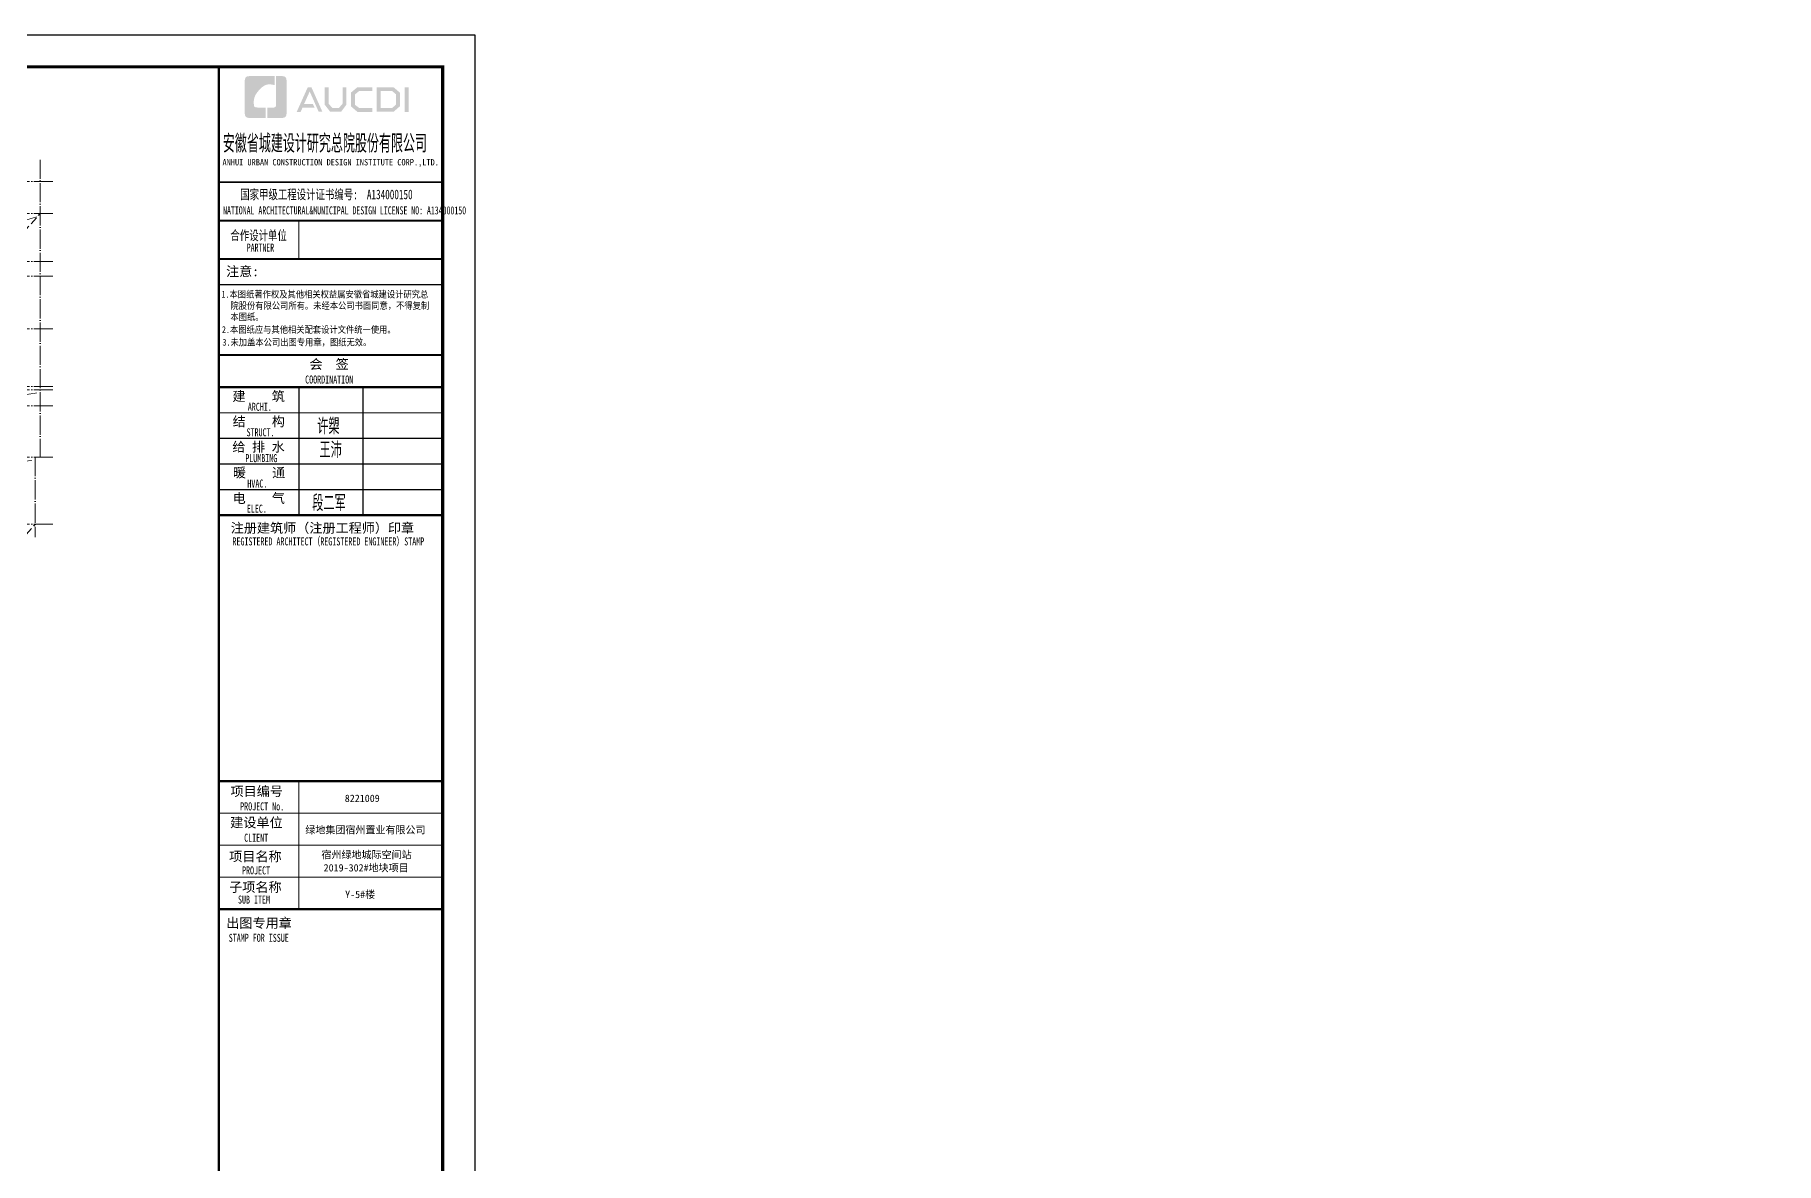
# Model space of a CAD drawing. Extents: x -518115 to 389031, y -209821 to 1628073.
# Drawn here: x 69376 to 123765, y 743836 to 779065 of the extents above; entities that cross this region are included whole.
import ezdxf
from ezdxf.xclip import XClip

# ---------------------------------------------------------------- set-up
doc = ezdxf.new("R2010")
doc.units = 0
doc.header["$LTSCALE"] = 1000
doc.header["$MEASUREMENT"] = 0
doc.header["$XCLIPFRAME"] = 0
for name, pattern in [('#P_--_20B1_001_t3$0$DASH', [0.35, 0.25, -0.1]), ('__DASH', [0.35, 0.25, -0.1]), ('DOTE', [2.42, 2, -0.2, 0.02, -0.2]), ('HIDDEN', [0.375, 0.25, -0.125])]:
    doc.linetypes.add(name, pattern=pattern)
for name, color, linetype, lineweight in [('DOTE', 19, 'DOTE', 9), ('PUB_HATCH', 8, 'Continuous', 9), ('STAIR', 2, 'Continuous', 18), ('图签', 147, 'Continuous', 18), ('平面-看线', 45, 'Continuous', 15)]:
    doc.layers.add(name, color=color, linetype=linetype, lineweight=lineweight)
doc.layers.add('yichutu', color=7, linetype='Continuous', true_color=0xffffff, plot=False)
for name, color, linetype in [('图框', 140, 'Continuous'), ('图签文字', 147, 'Continuous'), ('审核', 1, 'Continuous')]:
    doc.layers.add(name, color=color, linetype=linetype)
doc.styles.add('HT', font='')
doc.styles.add('宋体', font='', dxfattribs={"height": 50})
doc.styles.add('建筑图签-1', font='', dxfattribs={"width": 0.7})
doc.styles.add('建筑图签-2', font='TXT.shx', dxfattribs={"width": 0.5, "bigfont": 'HZTXT.shx'})
doc.styles.get('HT').set_extended_font_data('SimHei')
doc.styles.get('宋体').set_extended_font_data('SimSun')
doc.styles.get('建筑图签-1').set_extended_font_data('SimHei')

# ---------------------------------------------------------------- blocks, each defined once
blk = doc.blocks.new('A$C74D73064')
at = {"layer": 'DOTE', "color": 5}
for p, q in [((-86385, 67619), (196116, 67619)), ((196116, 61719), (-86385, 61719))]:
    blk.add_line(p, q, dxfattribs=at)
blk = doc.blocks.new('院标1')
h = blk.add_hatch(color=150)
h.dxf.hatch_style = 1
h.set_gradient(color1=(33, 113, 253), color2=(33, 113, 253), tint=1, name='INVCURVED')
edge = h.paths.add_edge_path()
edge.add_spline(control_points=[(116373, 648379), (116379, 648379), (116382, 648379), (116391, 648379), (116391, 648379), (116391, 648379), (116616, 648379), (116616, 648379), (116616, 648379), (116616, 648379), (116616, 648054), (116616, 648054), (116616, 648054), (116616, 648054), (116108, 648054), (116108, 648054), (116108, 648054), (116028, 648054), (115963, 648111), (115963, 648199), (115963, 648199), (115963, 648199), (115963, 649215), (115963, 649215), (115963, 649215), (115963, 649295), (116018, 649360), (116108, 649360), (116108, 649360), (116108, 649360), (116897, 649360), (116897, 649360), (116897, 649360), (116897, 649360), (116897, 649080), (116897, 649080), (116897, 649080), (116897, 649080), (116566, 649140), (116356, 648859), (116356, 648859), (116245, 648719), (116240, 648545), (116247, 648466), (116247, 648466), (116254, 648386), (116247, 648466), (116247, 648466), (116247, 648466), (116247, 648466), (116258, 648374), (116373, 648379)], knot_values=[0, 0, 0, 0, 0.071429, 0.071429, 0.071429, 0.107143, 0.142857, 0.142857, 0.142857, 0.178571, 0.214286, 0.214286, 0.214286, 0.25, 0.285714, 0.285714, 0.285714, 0.321429, 0.357143, 0.357143, 0.357143, 0.392857, 0.428571, 0.428571, 0.428571, 0.464286, 0.5, 0.5, 0.5, 0.535714, 0.571429, 0.571429, 0.571429, 0.607143, 0.642857, 0.642857, 0.642857, 0.678571, 0.714286, 0.714286, 0.714286, 0.75, 0.785714, 0.785714, 0.785714, 0.821429, 0.857143, 0.857143, 0.857143, 0.928571, 1, 1, 1, 1], degree=3, periodic=0)
h = blk.add_hatch(color=150)
h.dxf.hatch_style = 1
h.set_gradient(color1=(33, 113, 253), color2=(33, 113, 253), tint=1, name='INVCURVED')
edge = h.paths.add_edge_path()
edge.add_spline(control_points=[(117268, 649215), (117268, 649215), (117268, 648199), (117268, 648199), (117268, 648199), (117268, 648114), (117212, 648054), (117123, 648054), (117123, 648054), (117123, 648054), (116663, 648054), (116663, 648054), (116663, 648054), (116663, 648054), (116663, 648379), (116663, 648379), (116663, 648379), (116663, 648379), (116865, 648379), (116865, 648379), (116865, 648379), (116907, 648379), (116941, 648413), (116941, 648455), (116941, 648455), (116941, 648455), (116941, 649360), (116941, 649360), (116941, 649360), (116941, 649360), (117123, 649360), (117123, 649360), (117123, 649360), (117204, 649360), (117268, 649306), (117268, 649215)], knot_values=[0, 0, 0, 0, 0.1, 0.1, 0.1, 0.15, 0.2, 0.2, 0.2, 0.25, 0.3, 0.3, 0.3, 0.35, 0.4, 0.4, 0.4, 0.45, 0.5, 0.5, 0.5, 0.55, 0.6, 0.6, 0.6, 0.65, 0.7, 0.7, 0.7, 0.75, 0.8, 0.8, 0.8, 0.9, 1, 1, 1, 1], degree=3, periodic=0)
blk = doc.blocks.new('TK')
at = {"layer": '图框'}
h = blk.add_hatch(color=256, dxfattribs=at)
h.paths.add_polyline_path([(547288, 547072), (547414, 547072), (547414, 546302), (547288, 546302)])
h.paths.add_polyline_path([(546536, 546956), (546536, 546430), (546896, 546430), (547020, 546536), (547020, 546855), (546900, 546956)], flags=16)
h.paths.add_polyline_path([(546418, 547074), (546418, 546311), (546940, 546311), (547138, 546482), (547138, 546910), (546943, 547074)])
h.paths.add_polyline_path([(546275, 547077), (546275, 546962), (545868, 546962), (545735, 546851), (545735, 546531), (545868, 546429), (546277, 546429), (546277, 546307), (545813, 546307), (545611, 546481), (545611, 546910), (545809, 547077)])
h.paths.add_polyline_path([(544792, 547075), (544912, 547075), (544912, 546565), (545026, 546433), (545237, 546433), (545351, 546565), (545351, 547075), (545465, 547075), (545465, 546528), (545301, 546311), (544963, 546311), (544792, 546530)])
h.paths.add_polyline_path([(544260, 547074), (544377, 547074), (544719, 546310), (544603, 546310), (544322, 546944), (544147, 546556), (544418, 546556), (544479, 546440), (544098, 546440), (544039, 546308), (543916, 546308)])
for p, q in [((541480, 544114), (548480, 544114)), ((541480, 544114), (548480, 544114)), ((541480, 542914), (548480, 542914))]:
    blk.add_line(p, q, dxfattribs=at)
blk.add_lwpolyline([(465375, 548714), (549475, 548714), (549475, 489314), (465375, 489314)], close=True, dxfattribs=at)
blk.add_lwpolyline([(465375, 548714), (549475, 548714), (549475, 489314), (465375, 489314)], close=True, dxfattribs=at)
at = {"layer": '图框', "const_width": 100}
blk.add_lwpolyline([(548475, 490314), (548475, 547714), (467875, 547714), (467875, 490314)], close=True, dxfattribs=at)
at = {"layer": '图框'}
for points, const_width in [([(541480, 490314), (541480, 547714)], 70), ([(541480, 544114), (548480, 544114)], 60), ([(541480, 542914), (548480, 542914)], 60), ([(541480, 542914), (548480, 542914)], 60), ([(543980, 542914), (543980, 541714)], 35), ([(541480, 541714), (548480, 541714)], 60), ([(541480, 541714), (548480, 541714)], 60), ([(541480, 540913), (548480, 540913)], 35), ([(541488, 538714), (548488, 538714)], 60), ([(541488, 537714), (548488, 537714)], 70), ([(541488, 537714), (548488, 537714)], 70), ([(543988, 537714), (543988, 533714)], 35), ([(545988, 537714), (545988, 533714)], 35), ([(541488, 536914), (548488, 536914)], 35), ([(541488, 536114), (548488, 536114)], 35), ([(541488, 535314), (548488, 535314)], 35), ([(541488, 534514), (548488, 534514)], 35), ([(541488, 533714), (548488, 533714)], 70), ([(541480, 525414), (548480, 525414)], 70), ([(541480, 525414), (548480, 525414)], 70), ([(543980, 521414), (543980, 525414)], 35), ([(541480, 524414), (548480, 524414)], 35), ([(541480, 523414), (548480, 523414)], 35), ([(541480, 522414), (548480, 522414)], 35), ([(548480, 521414), (541480, 521414)], 70)]:
    blk.add_lwpolyline(points, dxfattribs=dict(at, const_width=const_width))
blk.add_blockref('院标1', (426331, -101935))
for s, height, style, width, p in [('ANHUI URBAN CONSTRUCTION DESIGN INSTITUTE CORP.,LTD.', 200, '建筑图签-1', 0.91, (541598, 544636)), ('NATIONAL ARCHITECTURAL&MUNICIPAL DESIGN LICENSE NO: A134000150', 250, '建筑图签-1', 0.6, (541617, 543108)), ('PARTNER', 250, '建筑图签-1', 0.6, (542355, 541947)), ('1.本图纸著作权及其他相关权益属安徽省城建设计研究总', 210, 'HT', 0.88, (541566, 540507)), ('院股份有限公司所有。未经本公司书面同意，不得复制', 210, 'HT', 0.88, (541845, 540153)), (' 2.本图纸应与其他相关配套设计文件统一使用。 ', 210, 'HT', 0.88, (541455, 539406)), ('本图纸。', 210, 'HT', 0.88, (541845, 539803)), ('3.未加盖本公司出图专用章，图纸无效。', 210, 'HT', 0.88, (541598, 539011)), ('COORDINATION', 250, '建筑图签-1', 0.7, (544180, 537827)), ('ARCHI.', 250, '建筑图签-1', 0.7, (542389, 536975)), ('STRUCT.', 250, '建筑图签-1', 0.7, (542350, 536179)), ('PLUMBING', 250, '建筑图签-1', 0.7, (542309, 535372)), ('HVAC.', 250, '建筑图签-1', 0.7, (542374, 534579)), ('ELEC.', 250, '建筑图签-1', 0.7, (542358, 533794)), ('REGISTERED ARCHITECT（REGISTERED ENGINEER）STAMP', 250, '建筑图签-1', 0.7, (541909, 532772)), ('PROJECT No.', 250, '建筑图签-1', 0.7, (542150, 524499, -1799)), ('CLIENT', 250, '建筑图签-1', 0.7, (542274, 523520)), ('PROJECT', 250, '建筑图签-1', 0.7, (542209, 522500)), ('SUB ITEM', 250, '建筑图签-1', 0.7, (542082, 521589)), ('STAMP FOR ISSUE', 250, '建筑图签-1', 0.7, (541793, 520395))]:
    blk.add_text(s, height=height, dxfattribs=dict(at, style=style, width=width)).set_placement(p)
at = {"layer": '图签', "color": 2, "style": '宋体'}
for s, height, p in [('8221009', 229.3, (545417, 524761)), ('绿地集团宿州置业有限公司', 229.34, (544185, 523776)), ('宿州绿地城际空间站', 229.3, (544690, 523001)), ('2019-302#地块项目', 229.34, (544757, 522592)), ('Y-5#楼', 229.3, (545429, 521761))]:
    blk.add_text(s, height=height, dxfattribs=at).set_placement(p)
at = {"layer": '图签文字', "color": 7, "style": '建筑图签-1'}
for s, height, width, p in [('安徽省城建设计研究总院股份有限公司', 500, 0.55, (541608, 545091)), ('国家甲级工程设计证书编号:  A134000150', 300, 0.7, (542152, 543581)), ('合作设计单位', 300, 0.7, (541845, 542304))]:
    blk.add_text(s, height=height, dxfattribs=dict(at, width=width)).set_placement(p)
for s, p in [('注意:', (541711, 541177)), ('会  签', (544315, 538281)), ('建    筑', (541910, 537280)), ('结    构', (541914, 536493)), ('给 排 水', (541905, 535699)), ('暖    通', (541923, 534896)), ('电    气', (541913, 534096)), ('注册建筑师（注册工程师）印章', (541855, 533167)), ('项目编号', (541848, 524946)), ('建设单位', (541840, 523969)), ('项目名称', (541807, 522911)), ('子项名称', (541807, 521954)), ('出图专用章', (541716, 520832))]:
    blk.add_text(s, height=300, dxfattribs=at).set_placement(p)
at = {"layer": '图签文字', "color": 1, "style": '建筑图签-2', "width": 0.7}
for s, p in [('许槊', (544555, 536242)), ('王沛', (544626, 535501)), ('段二军', (544401, 533845))]:
    blk.add_text(s, height=500, dxfattribs=at).set_placement(p)
blk = doc.blocks.new('yct-841-594-84100-59399.9999999999-100-1000.0')
at = {"layer": 'yichutu', "color": 7, "true_color": 0xffffff}
blk.add_lwpolyline([(0, 0), (0, 59400), (84100, 59400), (84100, 0)], close=True, dxfattribs=at)
blk = doc.blocks.new('A$C110D7C8B')
h = blk.add_hatch()
h.set_pattern_fill('ANSI32', color=246, scale=12, angle=135)
h.set_pattern_definition([(180, (0, 0), (-4e-15, -57.15), []), (180, (-19.05, 19.05), (-4e-15, -57.15), [])])
h.paths.add_polyline_path([(50, -1350), (250, -1350), (250, -150), (50, -150)])
at = {"color": 246}
for points in [[(0, -100), (300, -100), (300, -1400), (0, -1400)], [(50, -150), (250, -150), (250, -1350), (50, -1350)]]:
    blk.add_lwpolyline(points, close=True, dxfattribs=at)
blk = doc.blocks.new('A$C028C60F5')
at = {"color": 6}
blk.add_lwpolyline([(400, 0), (0, 0), (0, -400), (400, -400)], close=True, dxfattribs=at)
at = {"layer": 'PUB_HATCH'}
blk.add_solid([(0, -400), (400, -400), (0, 0), (400, 0)], dxfattribs=at)
blk = doc.blocks.new('A$C18F32B8A')
at = {"color": 6, "const_width": 20}
for points in [[(7520, -5500), (7905, -865), (10120, -200)], [(7520, -7600), (7905, -6031), (10120, -5700)], [(7670, -9700), (8055, -8131), (9970, -7800)]]:
    blk.add_lwpolyline(points, dxfattribs=at)
at = {"layer": 'DOTE', "linetype": 'DOTE', "ltscale": 0.3}
for p, q in [((1020, 1581), (1020, -9800)), ((2820, 1581), (2820, -9800)), ((4520, 1581), (4520, -9800)), ((6320, 1581), (6320, -1600)), ((7420, 1581), (7420, -7700)), ((10220, 1581), (10220, -7700)), ((10620, 900), (-744, 900)), ((10620, -100), (-744, -100)), ((10620, -1600), (-744, -1600)), ((10620, -2050), (-744, -2050)), ((10620, -3700), (-744, -3700)), ((10620, -5500), (-744, -5500)), ((10620, -5600), (-744, -5600)), ((10620, -6100), (-744, -6100)), ((10620, -7700), (-744, -7700)), ((7570, -7700), (7570, -10200)), ((10070, -7700), (10070, -10200)), ((10620, -9800), (-744, -9800)), ((8820, -9800), (8820, -10205))]:
    blk.add_line(p, q, dxfattribs=at)
at = {"layer": 'STAIR', "color": 246, "linetype": '#P_--_20B1_001_t3$0$DASH'}
for p, q in [((1500, 0), (3268, 0)), ((1500, -70), (3268, -70)), ((1500, -130), (3268, -130)), ((1500, -200), (3268, -200)), ((3309, -260), (1500, -260)), ((1500, -1500), (4152, -1500)), ((1500, -1570), (4152, -1570)), ((1500, -1630), (4152, -1630)), ((1500, -1700), (4152, -1700))]:
    blk.add_line(p, q, dxfattribs=at)
at = {"layer": 'STAIR'}
for p, q in [((5920, -260), (3309, -260)), ((8870, -1700), (7520, -1700))]:
    blk.add_line(p, q, dxfattribs=at)
at = {"layer": 'STAIR', "color": 246, "linetype": '#P_--_20B1_001_t3$0$DASH'}
blk.add_lwpolyline([(1500, -1700), (0, -1700), (0, 0), (1500, 0)], close=True, dxfattribs=at)
at = {"layer": 'STAIR'}
blk.add_lwpolyline([(7520, -1640), (8930, -1640), (8930, -4040)], dxfattribs=at)
at = {"layer": '审核', "color": 58, "linetype": 'HIDDEN', "ltscale": 0.2}
blk.add_line((6120, -200), (6120, -1500), dxfattribs=at)
at = {"layer": '平面-看线'}
for p, q in [((1500, 0), (1500, -200)), ((1500, -1500), (1500, -1700))]:
    blk.add_line(p, q, dxfattribs=at)
at = {"xscale": -1}
for name, p in [('A$C110D7C8B', (7320, -100)), ('A$C028C60F5', (6620, -1500))]:
    blk.add_blockref(name, p, dxfattribs=at)

msp = doc.modelspace()

# ---------------------------------------------------------------- linework, layer by layer
at = {"color": 251, "linetype": '__DASH', "true_color": 0x636466}
for p, q in [((52216.8, 754129.9), (69539.4, 773483.9)), ((52066.8, 744429.9), (69389.4, 763783.9))]:
    msp.add_line(p, q, dxfattribs=at)

# ---------------------------------------------------------------- block references
for name, p in [('TK', (-466360.9, 230351.7)), ('A$C18F32B8A', (59319.7, 773584.2))]:
    msp.add_blockref(name, p)
ref = msp.add_blockref('A$C74D73064', (83399.2, 686807.6))
XClip(ref).set_block_clipping_path([(-72082.5976409552, 50822.2563254365), (-18082.6107620973, 70322.2577319878)])
at = {"layer": 'yichutu'}
msp.add_blockref('yct-841-594-84100-59399.9999999999-100-1000.0', (-985.9, 719665.3), dxfattribs=at)

doc.saveas('drawing.dxf')
